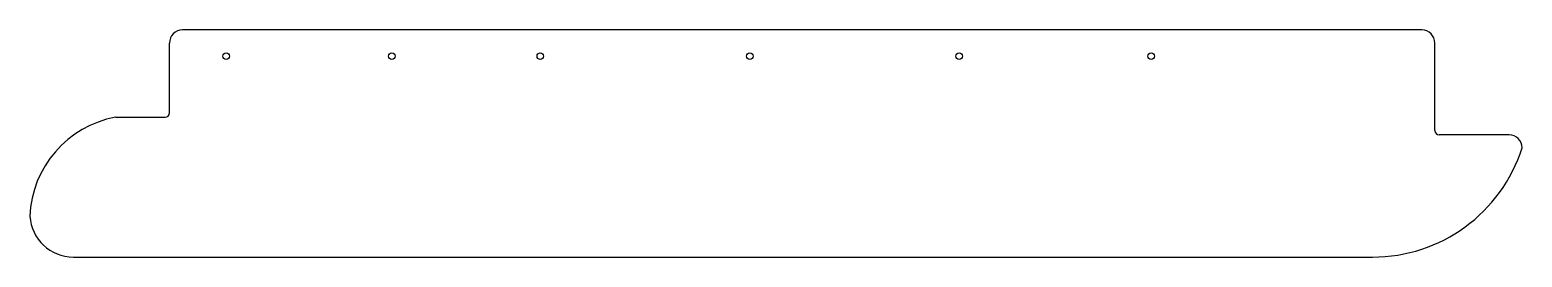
# Model space of a CAD drawing. Header units: inches. Extents: x 2 to 23.4, y 2 to 5.2.
import ezdxf

# ---------------------------------------------------------------- set-up
doc = ezdxf.new("R2010")
doc.units = ezdxf.units.IN
doc.header["$MEASUREMENT"] = 0
doc.layers.get('0').update_dxf_attribs({"linetype": 'CONTINUOUS'})

msp = doc.modelspace()

# ---------------------------------------------------------------- linework, layer by layer
for p, q in [((21.936, 5.25, 0.062), (4.186, 5.25, 0.062)), ((3.999, 4.062), (3.999, 5.062)), ((22.124, 3.812), (22.124, 5.062)), ((3.226, 4), (3.937, 4)), ((23.186, 3.75), (22.186, 3.75)), ((2.624, 2, 0.062), (21.231, 2, 0.062))]:
    msp.add_line(p, q)
for centre in [(4.811, 4.875), (7.186, 4.875), (9.311, 4.875), (12.311, 4.875), (15.311, 4.875), (18.061, 4.875)]:
    msp.add_circle(centre, 0.0469)
for centre, radius, start, end in [((4.186, 5.062, 0.062), 0.187, 90, 180), ((21.936, 5.062), 0.187, 0, 90), ((3.937, 4.062), 0.062, 270, 360), ((3.499, 2.525), 1.5, 100.4754, 177.6778), ((22.186, 3.812), 0.062, 180, 270), ((23.186, 3.562, 0.062), 0.187, 0, 90), ((21.231, 4.25), 2.25, 270, 342.2084), ((2.624, 2.625, 0.062), 0.625, 183.5982, 270)]:
    msp.add_arc(centre, radius, start, end)

doc.saveas('drawing.dxf')
